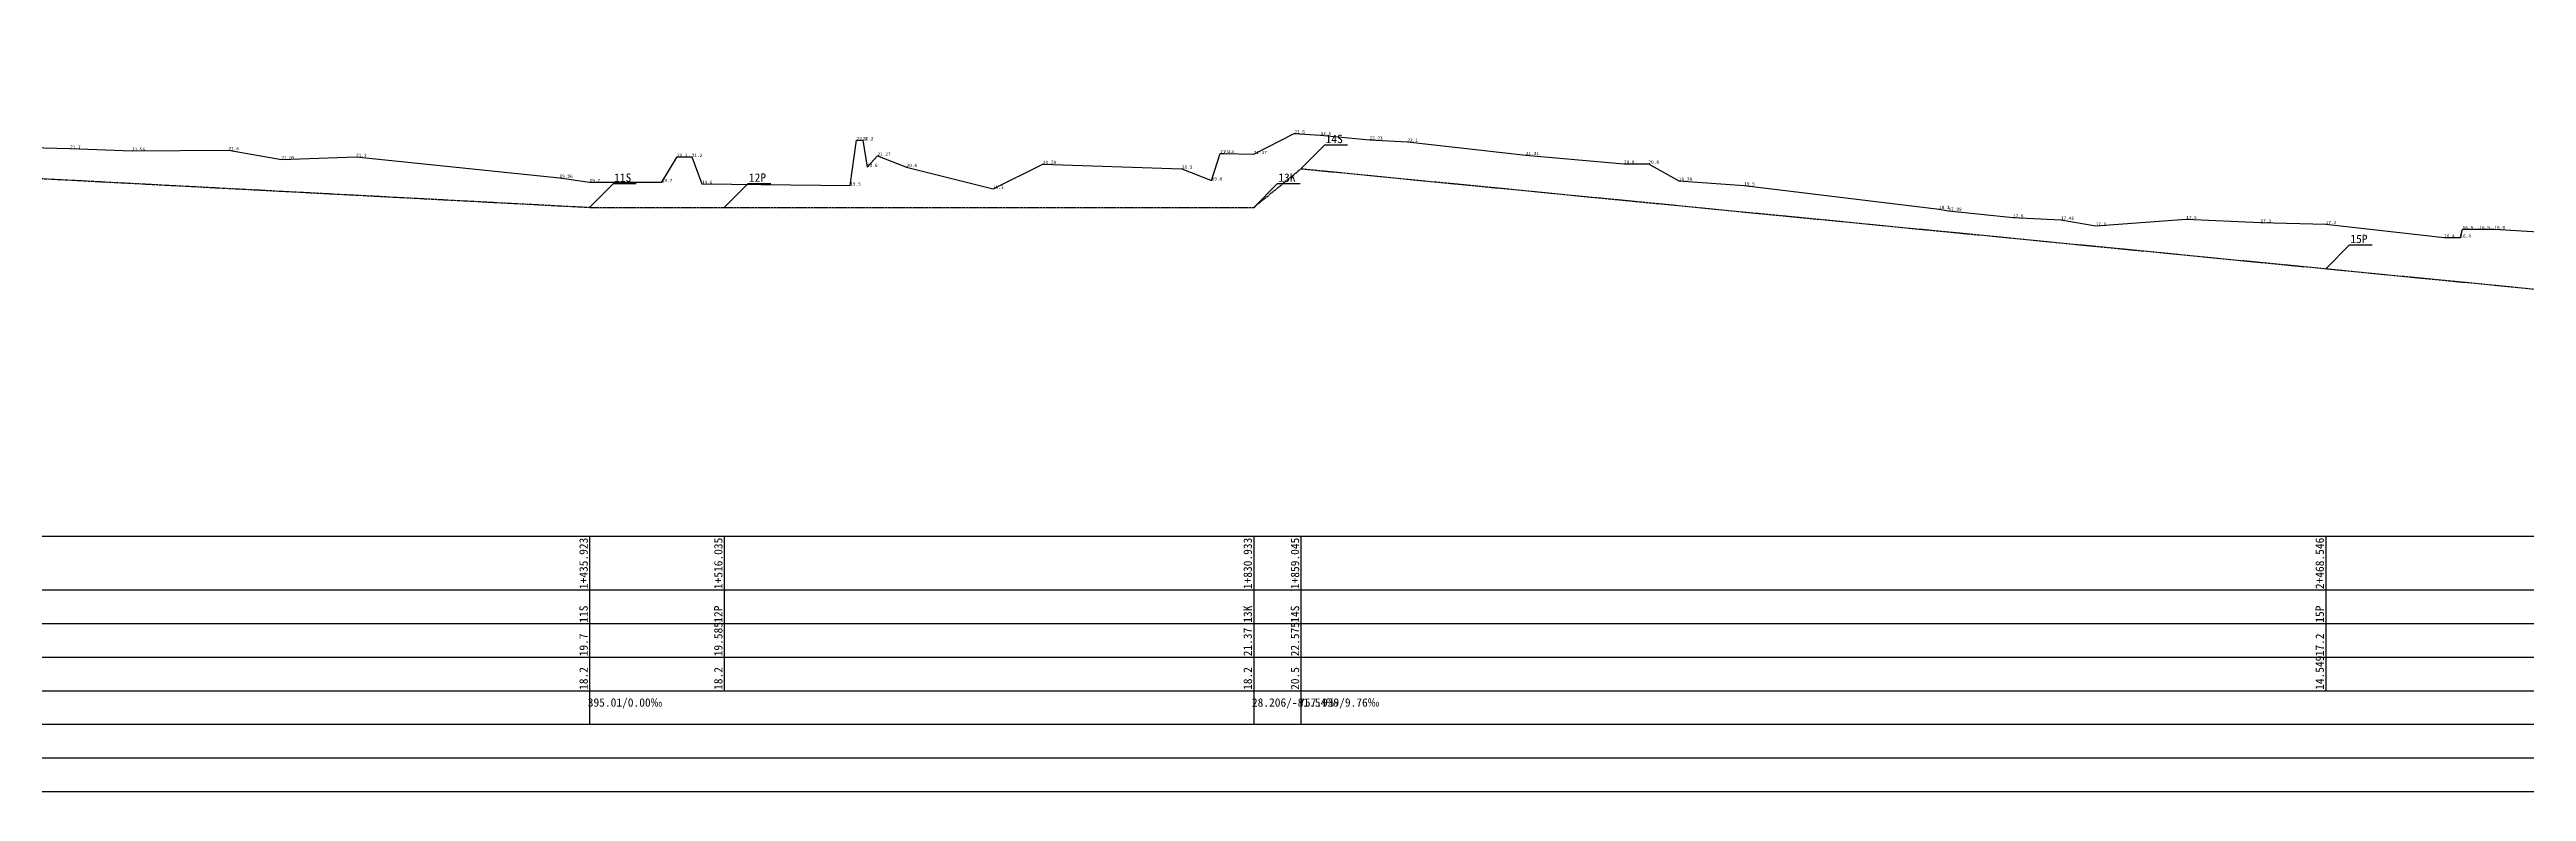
# Model space of a CAD drawing. Header units: millimetres. Extents: x -30 to 39450245, y -4 to 39449270.
# Drawn here: x 39442111 to 39443584, y 2547315 to 2547757 of the extents above; entities that cross this region are included whole.
import ezdxf

# ---------------------------------------------------------------- set-up
doc = ezdxf.new("R2010")
doc.units = ezdxf.units.MM
doc.linetypes.add('CENTER', pattern=[2, 1.25, -0.25, 0.25, -0.25])
for name, color, linetype in [('pipe_cen', 1, 'CENTER'), ('tab', 9, 'Continuous'), ('地形剖面', 4, 'Continuous'), ('纵面管线标注', 3, 'Continuous')]:
    doc.layers.add(name, color=color, linetype=linetype)
doc.styles.get("Standard").update_dxf_attribs({"font": '', "width": 0.8})
doc.styles.get('Standard').set_extended_font_data('SimSun')

msp = doc.modelspace()

# ---------------------------------------------------------------- linework, layer by layer
at = {"layer": 'pipe_cen'}
msp.add_lwpolyline([(39440995.8711, 2547757.213), (39441090.0358, 2547752.503), (39441205.8171, 2547713.213), (39441643.7561, 2547681.213), (39441696.7561, 2547666.213), (39441789.9161, 2547683.213), (39442051.8741, 2547683.213), (39442431.7941, 2547663.213), (39442826.8041, 2547663.213), (39442854.9161, 2547686.213), (39443612.8191, 2547612.213)], dxfattribs=at)
at = {"layer": 'tab'}
for points in [[(39440933.8711, 2547467.413), (39449318.5725, 2547467.413)], [(39442431.7941, 2547467.413), (39442431.7941, 2547375.413)], [(39442511.9064, 2547467.413), (39442511.9064, 2547375.413)], [(39442826.8041, 2547467.413), (39442826.8041, 2547375.413)], [(39442854.9161, 2547467.413), (39442854.9161, 2547375.413)], [(39443464.4172, 2547467.413), (39443464.4172, 2547375.413)], [(39440933.8711, 2547435.413), (39449318.5725, 2547435.413)], [(39440933.8711, 2547415.413), (39449318.5725, 2547415.413)], [(39440933.8711, 2547395.413), (39449318.5725, 2547395.413)], [(39440933.8711, 2547375.413), (39449318.5725, 2547375.413)], [(39442431.7941, 2547375.413), (39442431.7941, 2547355.413)], [(39442826.8041, 2547375.413), (39442826.8041, 2547355.413)], [(39442854.9161, 2547375.413), (39442854.9161, 2547355.413)], [(39440933.8711, 2547355.413), (39449318.5725, 2547355.413)], [(39440933.8711, 2547335.413), (39449318.5725, 2547335.413)], [(39440933.8711, 2547315.413), (39449318.5725, 2547315.413)]]:
    msp.add_lwpolyline(points, dxfattribs=at)
at = {"layer": '地形剖面'}
msp.add_lwpolyline([(39442051.8745, 2547700.113), (39442122.868, 2547698.213), (39442159.6512, 2547696.813), (39442216.9809, 2547697.213), (39442248.4797, 2547691.713), (39442292.9681, 2547693.213), (39442413.9276, 2547680.813), (39442431.7945, 2547678.213), (39442474.6904, 2547678.213), (39442483.7944, 2547693.213), (39442492.5767, 2547693.213), (39442498.6367, 2547677.213), (39442586.818, 2547676.213), (39442590.608, 2547703.213), (39442594.2089, 2547703.213), (39442596.8184, 2547687.213), (39442603.0081, 2547693.913), (39442620.3191, 2547687.213), (39442671.7814, 2547674.213), (39442701.3627, 2547689.013), (39442784.0449, 2547686.213), (39442801.7412, 2547679.213), (39442806.8015, 2547695.213), (39442808.7565, 2547695.213), (39442826.8042, 2547694.913), (39442850.9449, 2547707.213), (39442866.5605, 2547706.213), (39442895.67, 2547703.513), (39442918.2374, 2547702.213), (39442988.6387, 2547694.313), (39443047.0286, 2547689.213), (39443061.5745, 2547689.213), (39443079.6569, 2547679.013), (39443118.5524, 2547676.213), (39443234.4098, 2547662.213), (39443240.0672, 2547661.113), (39443278.4266, 2547657.213), (39443306.8913, 2547655.813), (39443327.604, 2547652.213), (39443381.4437, 2547656.213), (39443425.6788, 2547654.213), (39443464.4175, 2547653.213), (39443534.8546, 2547645.213), (39443544.5265, 2547645.213), (39443545.8293, 2547650.213), (39443555.7912, 2547650.213), (39443564.7879, 2547650.213), (39443597.3361, 2547648.213)], dxfattribs=at)
at = {"layer": '纵面管线标注', "color": 9, "true_color": 0xc0c0c0}
for points in [[(39442854.9161, 2547686.213), (39442869.0561, 2547700.353), (39442882.5561, 2547700.353)], [(39442431.7941, 2547663.213), (39442445.9341, 2547677.353), (39442459.4341, 2547677.353)], [(39442511.9064, 2547663.213), (39442526.0464, 2547677.353), (39442539.5464, 2547677.353)], [(39442826.8041, 2547663.213), (39442840.9441, 2547677.353), (39442854.4441, 2547677.353)], [(39443464.4172, 2547626.7027), (39443478.5572, 2547640.8427), (39443492.0572, 2547640.8427)]]:
    msp.add_lwpolyline(points, dxfattribs=at)

# ---------------------------------------------------------------- texts
at = {"layer": 'tab', "color": 3, "true_color": 0x00ff00}
for s, p in [('1+435.923', (39442430.6941, 2547435.913)), ('1+516.035', (39442510.8064, 2547435.913)), ('1+830.933', (39442825.7041, 2547435.913)), ('1+859.045', (39442853.8161, 2547435.913)), ('2+468.546', (39443463.3172, 2547435.913)), ('11S', (39442430.6941, 2547415.913)), ('12P', (39442510.8064, 2547415.913)), ('19.585', (39442510.8064, 2547395.913)), ('13K', (39442825.7041, 2547415.913)), ('21.37', (39442825.7041, 2547395.913)), ('14S', (39442853.8161, 2547415.913)), ('22.575', (39442853.8161, 2547395.913)), ('15P', (39443463.3172, 2547415.913)), ('19.7', (39442430.6941, 2547395.913)), ('17.2', (39443463.3172, 2547395.913)), ('18.2', (39442430.6941, 2547375.913)), ('18.2', (39442510.8064, 2547375.913)), ('18.2', (39442825.7041, 2547375.913)), ('20.5', (39442853.8161, 2547375.913)), ('14.549', (39443463.3172, 2547375.913))]:
    msp.add_text(s, height=5, rotation=89.9999983, dxfattribs=at).set_placement(p)
for s, p in [('395.01/0.00‰', (39442430.6941, 2547365.913)), ('28.206/-81.54‰', (39442825.7041, 2547365.913)), ('757.939/9.76‰', (39442853.8161, 2547365.913))]:
    msp.add_text(s, height=5, dxfattribs=at).set_placement(p)
at = {"layer": '地形剖面', "color": 9, "true_color": 0xc0c0c0}
for s, p in [('22.6', (39442850.9449, 2547707.213)), ('22.5', (39442866.5605, 2547706.213)), ('21.7', (39442122.868, 2547698.213)), ('21.56', (39442159.6512, 2547696.813)), ('21.6', (39442216.9809, 2547697.213)), ('21.05', (39442248.4797, 2547691.713)), ('21.2', (39442292.9681, 2547693.213)), ('21.2', (39442483.7944, 2547693.213)), ('21.2', (39442492.5767, 2547693.213)), ('22.2', (39442590.608, 2547703.213)), ('22.2', (39442594.2089, 2547703.213)), ('21.27', (39442603.0081, 2547693.913)), ('21.4', (39442806.8015, 2547695.213)), ('21.4', (39442808.7565, 2547695.213)), ('21.37', (39442826.8042, 2547694.913)), ('22.23', (39442895.67, 2547703.513)), ('22.1', (39442918.2374, 2547702.213)), ('21.31', (39442988.6387, 2547694.313)), ('19.96', (39442413.9276, 2547680.813)), ('19.7', (39442431.7945, 2547678.213)), ('19.7', (39442474.6904, 2547678.213)), ('19.6', (39442498.6367, 2547677.213)), ('19.5', (39442586.818, 2547676.213)), ('20.6', (39442596.8184, 2547687.213)), ('20.6', (39442620.3191, 2547687.213)), ('20.78', (39442701.3627, 2547689.013)), ('20.5', (39442784.0449, 2547686.213)), ('19.8', (39442801.7412, 2547679.213)), ('20.8', (39443047.0286, 2547689.213)), ('20.8', (39443061.5745, 2547689.213)), ('19.78', (39443079.6569, 2547679.013)), ('19.5', (39443118.5524, 2547676.213)), ('19.3', (39442671.7814, 2547674.213)), ('18.1', (39443234.4098, 2547662.213)), ('17.99', (39443240.0672, 2547661.113)), ('17.6', (39443278.4266, 2547657.213)), ('17.46', (39443306.8913, 2547655.813)), ('17.1', (39443327.604, 2547652.213)), ('17.5', (39443381.4437, 2547656.213)), ('17.3', (39443425.6788, 2547654.213)), ('17.2', (39443464.4175, 2547653.213)), ('16.9', (39443545.8293, 2547650.213)), ('16.9', (39443555.7912, 2547650.213)), ('16.9', (39443564.7879, 2547650.213)), ('16.4', (39443534.8546, 2547645.213)), ('16.4', (39443544.5265, 2547645.213))]:
    msp.add_text(s, height=2, dxfattribs=at).set_placement(p)
at = {"layer": '纵面管线标注'}
for s, p in [('14S', (39442869.5561, 2547701.453)), ('11S', (39442446.4341, 2547678.453)), ('12P', (39442526.5464, 2547678.453)), ('13K', (39442841.4441, 2547678.453)), ('15P', (39443479.0572, 2547641.9427))]:
    msp.add_text(s, height=5, dxfattribs=at).set_placement(p)

doc.saveas('drawing.dxf')
